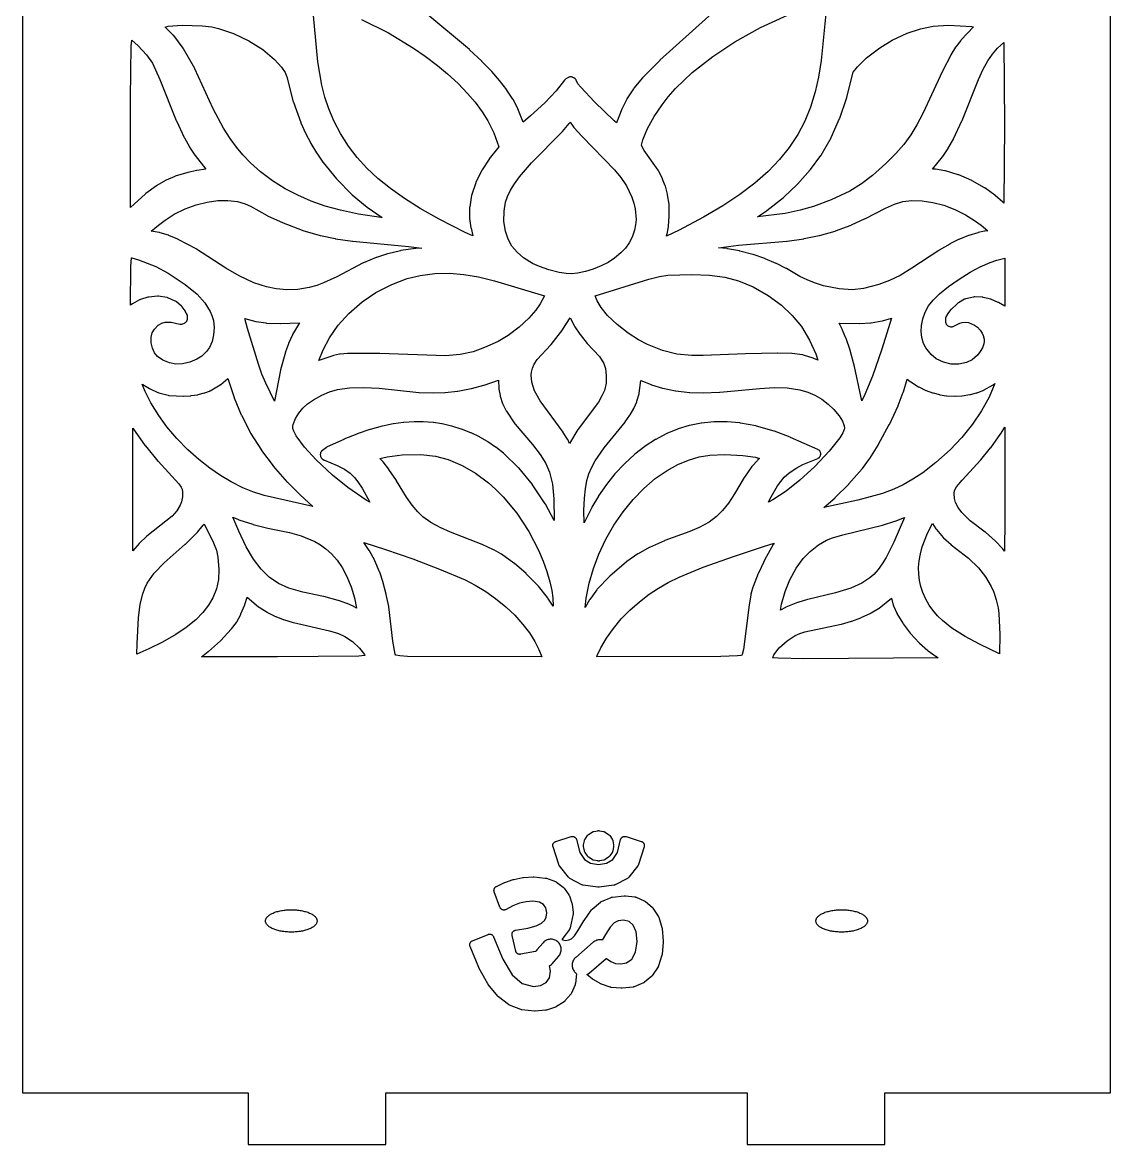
# Model space of a CAD drawing. Header units: millimetres. Extents: x 10 to 410, y 18 to 283.
# Drawn here: x 10 to 73.3, y 157 to 222.2 of the extents above; entities that cross this region are included whole.
import ezdxf

# ---------------------------------------------------------------- set-up
doc = ezdxf.new("R2010")
doc.units = ezdxf.units.MM
doc.layers.add('CUT', color=1, linetype='Continuous')

msp = doc.modelspace()

# ---------------------------------------------------------------- linework, layer by layer
at = {"layer": 'CUT'}
for points in [[(52.134, 160), (52.134, 157), (60.134, 157), (60.134, 160), (73.268, 160), (73.268, 280), (60.134, 280), (60.134, 283), (52.134, 283), (52.134, 280), (31.134, 280), (31.134, 283), (23.134, 283), (23.134, 280), (10, 280), (10, 160), (23.134, 160), (23.134, 157), (31.134, 157), (31.134, 160)], [(28.497, 211.315), (27.609, 211.561), (26.78, 211.85), (26.004, 212.184), (25.277, 212.564), (24.535, 213.031), (23.836, 213.557), (23.256, 214.072), (22.814, 214.534), (22.44, 214.984), (22.083, 215.477), (21.7, 216.083), (21.096, 217.216), (20.026, 219.534), (20.016, 219.554), (19.368, 220.699), (19.349, 220.729), (18.799, 221.465), (18.785, 221.483), (18.77, 221.499), (18.298, 221.958), (18.477, 222.008), (19.285, 222.069), (20.448, 222.033), (21.012, 221.968), (21.394, 221.889), (22.263, 221.598), (23.16, 221.172), (23.972, 220.65), (24.654, 220.069), (25.069, 219.638), (25.284, 219.314), (25.374, 219.069), (25.746, 217.619), (25.754, 217.592), (26.181, 216.415), (26.19, 216.394), (26.459, 215.801), (26.466, 215.787), (26.766, 215.215), (26.774, 215.201), (27.104, 214.649), (27.113, 214.636), (27.474, 214.105), (27.488, 214.086), (28.253, 213.138), (28.273, 213.116), (29.149, 212.238), (29.169, 212.22), (30.035, 211.503), (30.053, 211.488), (30.91, 210.893), (30.829, 210.9), (29.532, 211.096)], [(57.016, 215.527), (57.029, 215.553), (57.515, 216.645), (57.525, 216.669), (57.93, 217.868), (57.935, 217.888), (58.311, 219.338), (58.551, 219.661), (59.083, 220.166), (59.844, 220.752), (60.565, 221.205), (61.442, 221.611), (62.21, 221.868), (62.963, 222.015), (63.852, 222.067), (65.204, 221.994), (65.293, 221.976), (64.576, 221.214), (64.556, 221.19), (64.272, 220.811), (64.259, 220.792), (63.983, 220.351), (63.971, 220.331), (63.494, 219.409), (63.488, 219.398), (62.357, 216.936), (62.005, 216.278), (61.652, 215.706), (61.24, 215.143), (60.781, 214.612), (60.192, 214.024), (59.425, 213.338), (58.791, 212.848), (58.102, 212.432), (57.014, 211.922), (55.999, 211.538), (55.22, 211.312), (54.341, 211.127), (52.745, 210.928), (53.27, 211.283), (53.287, 211.296), (54.247, 212.059), (54.264, 212.074), (55.054, 212.813), (55.072, 212.831), (55.807, 213.657), (55.825, 213.679), (56.422, 214.501), (56.437, 214.525)], [(18.311, 213.052), (17.822, 212.757), (17.802, 212.743), (17.184, 212.292), (17.163, 212.275), (16.278, 211.484), (16.279, 217.84), (16.322, 220.85), (16.353, 221.194), (16.723, 220.868), (17.204, 220.351), (17.561, 219.871), (17.996, 218.915), (18.944, 216.536), (18.95, 216.522), (19.407, 215.54), (19.417, 215.521), (19.708, 215.002), (19.718, 214.985), (20.027, 214.516), (20.042, 214.495), (20.672, 213.703), (20.135, 213.62), (20.119, 213.617), (19.642, 213.515), (19.621, 213.51), (18.882, 213.291), (18.854, 213.281), (18.349, 213.071), (18.33, 213.063)], [(65.193, 213.041), (64.442, 213.365), (64.412, 213.376), (63.677, 213.599), (63.641, 213.608), (63.094, 213.698), (63.053, 213.702), (62.923, 213.704), (63.491, 214.413), (63.506, 214.433), (63.824, 214.91), (63.834, 214.927), (64.13, 215.449), (64.141, 215.469), (64.627, 216.514), (64.634, 216.528), (65.592, 218.923), (65.869, 219.51), (66.135, 219.995), (66.395, 220.39), (66.69, 220.745), (67.063, 221.068), (67.108, 216.288), (67.064, 211.721), (67.027, 211.762), (67.005, 211.785), (66.568, 212.177), (66.543, 212.197), (65.962, 212.609), (65.937, 212.625), (65.219, 213.028)], [(45.586, 210.156), (45.447, 209.757), (45.276, 209.43), (45.058, 209.12), (44.793, 208.831), (44.431, 208.525), (44.065, 208.286), (43.652, 208.075), (43.191, 207.895), (42.746, 207.763), (42.272, 207.66), (41.938, 207.624), (41.619, 207.629), (41.201, 207.694), (40.61, 207.85), (40.068, 208.042), (39.662, 208.227), (39.135, 208.549), (38.76, 208.872), (38.463, 209.235), (38.24, 209.639), (38.087, 210.091), (37.999, 210.666), (38.001, 211.267), (38.087, 211.778), (38.202, 212.121), (38.371, 212.478), (38.603, 212.856), (38.904, 213.263), (39.608, 214.066), (41.384, 215.881), (41.396, 215.894), (41.798, 216.359), (41.817, 216.383), (41.833, 216.41), (41.844, 216.431), (42.063, 216.133), (42.08, 216.113), (42.529, 215.612), (42.536, 215.604), (44.424, 213.661), (44.799, 213.215), (45.117, 212.74), (45.439, 212.079), (45.554, 211.735), (45.63, 211.397), (45.675, 210.775), (45.648, 210.463)], [(26.677, 206.826), (26.014, 206.716), (25.38, 206.686), (24.754, 206.738), (24.186, 206.857), (23.458, 207.104), (22.605, 207.507), (21.831, 207.956), (20.117, 209.056), (20.097, 209.067), (19.058, 209.621), (19.033, 209.633), (18.508, 209.85), (18.484, 209.859), (17.999, 210.009), (17.979, 210.014), (17.959, 210.018), (17.476, 210.092), (17.905, 210.453), (18.291, 210.741), (18.829, 211.078), (19.457, 211.39), (20.095, 211.629), (20.732, 211.793), (21.353, 211.88), (21.947, 211.888), (22.501, 211.817), (22.95, 211.687), (23.257, 211.548), (24.232, 211.005), (24.251, 210.995), (25.151, 210.581), (25.168, 210.574), (26.273, 210.151), (26.294, 210.144), (27.311, 209.843), (27.334, 209.838), (28.188, 209.663), (28.204, 209.66), (29.192, 209.519), (29.205, 209.517), (32.451, 209.217), (33.23, 209.12), (32.873, 209.099), (32.847, 209.096), (32.002, 208.968), (31.979, 208.963), (31.246, 208.786), (31.224, 208.78), (30.578, 208.568), (30.558, 208.56), (29.839, 208.262), (29.817, 208.251), (28.281, 207.45), (27.508, 207.086), (27.124, 206.939)], [(57.246, 210.103), (57.268, 210.111), (58.193, 210.455), (58.212, 210.463), (59.006, 210.827), (59.018, 210.832), (60.184, 211.437), (60.701, 211.665), (61.186, 211.814), (61.716, 211.881), (62.311, 211.867), (62.935, 211.774), (63.573, 211.604), (64.21, 211.361), (64.832, 211.05), (65.361, 210.721), (65.737, 210.443), (66.13, 210.116), (65.961, 210.094), (65.94, 210.091), (65.572, 210.015), (65.546, 210.008), (65.029, 209.85), (65.004, 209.841), (64.455, 209.615), (64.436, 209.606), (63.928, 209.353), (63.913, 209.345), (63.298, 208.991), (63.283, 208.982), (61.706, 207.94), (61.029, 207.528), (60.422, 207.231), (59.796, 207.005), (58.899, 206.773), (58.26, 206.695), (57.483, 206.737), (56.575, 206.922), (56.053, 207.087), (55.618, 207.261), (55.207, 207.462), (54.416, 207.924), (54.402, 207.932), (53.848, 208.213), (53.831, 208.221), (53.183, 208.497), (53.164, 208.504), (52.496, 208.735), (52.476, 208.741), (51.716, 208.943), (51.696, 208.948), (51.002, 209.079), (50.981, 209.082), (50.471, 209.139), (51.628, 209.276), (54.438, 209.518), (54.455, 209.519), (55.43, 209.661), (55.446, 209.664), (56.333, 209.847), (56.352, 209.852)], [(19.593, 204.97), (19.596, 204.999), (19.602, 205.106), (19.602, 205.135), (19.599, 205.164), (19.593, 205.192), (19.584, 205.22), (19.573, 205.246), (19.487, 205.418), (19.474, 205.441), (19.459, 205.463), (19.281, 205.695), (19.263, 205.716), (19.242, 205.736), (18.95, 205.99), (18.929, 206.007), (18.906, 206.022), (18.881, 206.034), (18.463, 206.222), (18.439, 206.231), (18.414, 206.238), (18.389, 206.243), (17.915, 206.313), (17.881, 206.315), (17.848, 206.314), (17.346, 206.266), (17.317, 206.262), (17.289, 206.254), (16.859, 206.119), (16.834, 206.109), (16.81, 206.098), (16.399, 205.876), (16.381, 205.865), (16.363, 205.852), (16.282, 205.79), (16.297, 208.045), (16.334, 208.547), (16.37, 208.543), (16.745, 208.44), (17.754, 208.037), (18.473, 207.657), (19.462, 206.998), (20.155, 206.427), (20.611, 205.93), (20.922, 205.438), (21.021, 205.205), (21.102, 204.913), (21.146, 204.502), (21.116, 204.067), (21.028, 203.683), (20.874, 203.34), (20.701, 203.099), (20.424, 202.841), (20.142, 202.661), (19.724, 202.481), (19.315, 202.383), (18.927, 202.372), (18.544, 202.444), (18.162, 202.601), (17.852, 202.819), (17.676, 203.032), (17.555, 203.288), (17.489, 203.599), (17.484, 203.927), (17.548, 204.189), (17.67, 204.41), (17.891, 204.629), (18.114, 204.752), (18.303, 204.807), (18.642, 204.815), (19.159, 204.7), (19.187, 204.695), (19.216, 204.694), (19.245, 204.695), (19.273, 204.699), (19.301, 204.705), (19.328, 204.715), (19.424, 204.755), (19.45, 204.768), (19.474, 204.783), (19.497, 204.8), (19.518, 204.82), (19.537, 204.841), (19.553, 204.864), (19.567, 204.889), (19.578, 204.915), (19.587, 204.942)], [(62.687, 205.75), (62.944, 206.08), (63.316, 206.448), (63.847, 206.884), (64.456, 207.313), (65.109, 207.712), (65.695, 208.02), (66.262, 208.269), (66.656, 208.406), (67.124, 208.532), (67.124, 205.734), (66.761, 205.943), (66.734, 205.957), (66.349, 206.125), (66.328, 206.133), (66.306, 206.139), (65.861, 206.252), (65.832, 206.258), (65.802, 206.26), (65.381, 206.276), (65.356, 206.275), (65.332, 206.273), (65.308, 206.269), (64.851, 206.164), (64.826, 206.157), (64.802, 206.148), (64.779, 206.137), (64.423, 205.942), (64.403, 205.93), (64.384, 205.916), (64.367, 205.901), (63.995, 205.554), (63.979, 205.538), (63.965, 205.521), (63.807, 205.317), (63.792, 205.296), (63.779, 205.273), (63.697, 205.113), (63.686, 205.087), (63.677, 205.059), (63.67, 205.03), (63.667, 205.001), (63.667, 204.972), (63.674, 204.824), (63.677, 204.796), (63.683, 204.769), (63.691, 204.742), (63.702, 204.716), (63.715, 204.691), (63.731, 204.668), (63.749, 204.647), (63.77, 204.627), (63.791, 204.61), (63.815, 204.595), (63.84, 204.582), (63.866, 204.572), (63.929, 204.551), (63.956, 204.543), (63.984, 204.539), (64.012, 204.537), (64.04, 204.538), (64.067, 204.541), (64.094, 204.548), (64.121, 204.557), (64.146, 204.568), (64.504, 204.754), (64.63, 204.794), (64.817, 204.81), (65.001, 204.786), (65.361, 204.636), (65.531, 204.511), (65.685, 204.353), (65.807, 204.171), (65.868, 204.034), (65.917, 203.828), (65.921, 203.685), (65.898, 203.544), (65.82, 203.326), (65.693, 203.105), (65.528, 202.897), (65.216, 202.626), (64.883, 202.456), (64.453, 202.36), (63.998, 202.368), (63.548, 202.476), (63.133, 202.681), (62.834, 202.924), (62.528, 203.319), (62.399, 203.574), (62.295, 203.908), (62.252, 204.258), (62.27, 204.623), (62.35, 205.001), (62.495, 205.389)], [(28.44, 202.949), (28.077, 202.87), (28.042, 202.86), (27.239, 202.574), (27.487, 203.192), (27.847, 203.901), (28.357, 204.632), (28.979, 205.316), (29.755, 205.986), (30.551, 206.526), (31.471, 207.006), (32.362, 207.341), (33.127, 207.53), (33.973, 207.642), (34.828, 207.659), (35.667, 207.586), (36.51, 207.441), (37.451, 207.216), (40.355, 206.339), (40.107, 205.881), (39.858, 205.513), (39.442, 205.032), (38.881, 204.513), (38.25, 204.042), (37.655, 203.687), (36.862, 203.328), (36.198, 203.088), (35.446, 202.921), (34.597, 202.861), (30.783, 202.996), (30.773, 202.996), (28.924, 202.996), (28.897, 202.995), (28.472, 202.954)], [(56.245, 202.594), (56.007, 202.704), (55.977, 202.715), (55.408, 202.899), (55.384, 202.906), (55.36, 202.91), (54.761, 202.991), (54.729, 202.994), (53.919, 203.011), (53.907, 203.011), (52.043, 202.973), (52.037, 202.973), (49.587, 202.865), (48.928, 202.864), (48.044, 202.95), (47.221, 203.168), (46.343, 203.516), (45.817, 203.781), (45.217, 204.166), (44.58, 204.666), (44.026, 205.199), (43.641, 205.667), (43.417, 206.043), (43.299, 206.343), (46.418, 207.307), (47.033, 207.463), (47.534, 207.544), (48.92, 207.585), (49.952, 207.548), (50.84, 207.428), (51.642, 207.215), (52.485, 206.86), (53.356, 206.363), (54.135, 205.793), (54.758, 205.203), (55.292, 204.549), (55.772, 203.766), (56.125, 202.973)], [(24.983, 204.736), (24.999, 204.736), (26.1, 204.767), (25.712, 204.087), (25.7, 204.064), (25.473, 203.567), (25.466, 203.548), (25.294, 203.089), (25.287, 203.065), (25.003, 202.035), (24.998, 202.013), (24.656, 200.222), (24.149, 201.253), (23.92, 201.791), (23.724, 202.376), (23.091, 204.431), (22.924, 205.022), (23.564, 204.856), (23.591, 204.851), (24.154, 204.762), (24.19, 204.759)], [(41.817, 197.762), (41.707, 197.981), (41.695, 198.002), (41.449, 198.403), (41.436, 198.422), (40.104, 200.236), (39.783, 200.816), (39.613, 201.326), (39.578, 201.734), (39.597, 201.909), (39.658, 202.139), (39.758, 202.364), (39.937, 202.638), (40.721, 203.493), (40.736, 203.511), (41.414, 204.387), (41.429, 204.408), (41.838, 205.053), (42.095, 204.57), (42.109, 204.546), (42.404, 204.106), (42.419, 204.085), (42.828, 203.577), (42.842, 203.562), (43.544, 202.811), (43.809, 202.403), (43.903, 202.118), (43.946, 201.69), (43.931, 201.268), (43.834, 200.842), (43.698, 200.519), (43.492, 200.164), (42.308, 198.589), (42.291, 198.563)], [(57.688, 204.34), (57.679, 204.359), (57.479, 204.743), (58.66, 204.734), (58.676, 204.734), (59.318, 204.767), (59.352, 204.77), (59.986, 204.882), (60.014, 204.888), (60.533, 205.036), (59.973, 203.231), (59.426, 201.676), (58.979, 200.599), (58.799, 200.238), (58.377, 202.224), (58.373, 202.239), (58.126, 203.159), (58.121, 203.175), (57.889, 203.867), (57.881, 203.888)], [(18.4, 198.732), (17.921, 199.385), (17.468, 200.111), (17.127, 200.779), (16.954, 201.212), (16.985, 201.19), (17.007, 201.176), (17.397, 200.949), (17.42, 200.937), (17.878, 200.723), (17.901, 200.713), (17.924, 200.706), (18.474, 200.559), (18.504, 200.553), (18.534, 200.549), (19.337, 200.512), (19.364, 200.512), (19.784, 200.534), (19.81, 200.536), (20.193, 200.592), (20.224, 200.599), (20.578, 200.692), (20.608, 200.702), (20.876, 200.806), (20.896, 200.815), (20.916, 200.825), (21.497, 201.164), (21.516, 201.177), (21.535, 201.19), (21.948, 201.532), (22.313, 200.43), (22.319, 200.412), (22.723, 199.419), (22.733, 199.397), (23.258, 198.373), (23.27, 198.352), (23.891, 197.364), (23.904, 197.345), (24.575, 196.45), (24.588, 196.433), (25.397, 195.513), (25.411, 195.499), (26.14, 194.778), (26.148, 194.769), (26.893, 194.09), (24.061, 194.738), (23.399, 194.949), (22.819, 195.181), (22.139, 195.519), (21.514, 195.891), (20.901, 196.312), (20.247, 196.828), (19.623, 197.388), (18.984, 198.043)], [(35.299, 200.798), (35.322, 200.802), (36.095, 200.948), (36.116, 200.953), (36.83, 201.146), (36.849, 201.152), (37.682, 201.442), (37.705, 200.939), (37.709, 200.904), (37.77, 200.541), (37.775, 200.52), (37.781, 200.5), (37.922, 200.071), (37.936, 200.037), (38.118, 199.66), (38.138, 199.626), (38.627, 198.9), (38.647, 198.873), (39.662, 197.698), (40.108, 197.119), (40.429, 196.595), (40.649, 196.08), (40.815, 195.387), (40.898, 194.536), (40.919, 193.286), (40.409, 194.228), (40.396, 194.25), (39.666, 195.345), (39.649, 195.368), (38.854, 196.331), (38.832, 196.354), (37.985, 197.171), (37.965, 197.189), (37.526, 197.538), (37.51, 197.549), (37.063, 197.857), (37.045, 197.868), (36.591, 198.132), (36.571, 198.142), (36.093, 198.37), (36.074, 198.378), (35.533, 198.589), (35.514, 198.596), (34.969, 198.764), (34.949, 198.769), (34.399, 198.894), (34.379, 198.897), (33.892, 198.971), (33.872, 198.973), (33.308, 199.016), (33.288, 199.017), (32.787, 199.019), (32.767, 199.018), (32.183, 198.98), (32.163, 198.978), (31.566, 198.895), (31.548, 198.892), (30.936, 198.765), (30.919, 198.761), (30.211, 198.567), (30.194, 198.561), (29.463, 198.311), (29.449, 198.306), (28.692, 197.999), (28.679, 197.994), (27.726, 197.552), (27.703, 197.54), (27.682, 197.527), (27.439, 197.355), (27.417, 197.338), (27.398, 197.32), (27.38, 197.299), (27.365, 197.278), (27.351, 197.254), (27.34, 197.23), (27.331, 197.204), (27.325, 197.178), (27.321, 197.152), (27.32, 197.125), (27.32, 197.087), (27.322, 197.059), (27.326, 197.032), (27.333, 197.004), (27.343, 196.978), (27.355, 196.953), (27.37, 196.929), (27.387, 196.907), (27.406, 196.886), (27.428, 196.868), (27.49, 196.819), (27.511, 196.804), (27.534, 196.791), (27.558, 196.78), (28.292, 196.483), (28.721, 196.263), (29.059, 196.024), (29.306, 195.781), (29.503, 195.536), (29.747, 195.165), (30.2, 194.335), (29.979, 194.466), (28.928, 195.197), (28.026, 195.923), (27.088, 196.802), (26.407, 197.541), (25.917, 198.209), (25.783, 198.464), (25.727, 198.625), (25.713, 198.759), (25.736, 198.852), (25.881, 199.205), (26.066, 199.521), (26.296, 199.805), (26.578, 200.064), (26.921, 200.303), (27.409, 200.565), (27.861, 200.754), (28.311, 200.886), (29.013, 200.995), (29.845, 201.019), (30.751, 200.965), (33.053, 200.728), (33.073, 200.727), (33.873, 200.702), (33.891, 200.702), (34.564, 200.723), (34.584, 200.724)], [(48.777, 200.728), (48.799, 200.727), (49.571, 200.701), (49.589, 200.701), (50.53, 200.73), (50.549, 200.731), (52.88, 200.96), (53.704, 201.01), (54.474, 200.99), (55.196, 200.876), (55.663, 200.734), (56.068, 200.558), (56.471, 200.324), (56.846, 200.043), (57.179, 199.734), (57.495, 199.356), (57.681, 199.049), (57.783, 198.775), (57.798, 198.648), (57.784, 198.567), (57.702, 198.38), (57.517, 198.079), (56.902, 197.301), (56.074, 196.427), (55.207, 195.628), (54.401, 194.982), (53.638, 194.479), (53.376, 194.336), (53.458, 194.512), (53.911, 195.289), (54.287, 195.797), (54.573, 196.052), (55.026, 196.349), (55.381, 196.528), (56.246, 196.89), (56.27, 196.901), (56.294, 196.915), (56.316, 196.931), (56.336, 196.95), (56.354, 196.97), (56.37, 196.992), (56.384, 197.015), (56.396, 197.039), (56.405, 197.065), (56.412, 197.091), (56.416, 197.118), (56.418, 197.145), (56.417, 197.172), (56.413, 197.199), (56.407, 197.226), (56.398, 197.251), (56.387, 197.276), (56.373, 197.3), (56.358, 197.322), (56.34, 197.342), (56.32, 197.361), (56.299, 197.377), (56.276, 197.392), (56.251, 197.404), (54.649, 198.112), (54.636, 198.118), (53.725, 198.465), (53.704, 198.472), (52.679, 198.77), (52.652, 198.776), (51.744, 198.945), (51.717, 198.948), (50.981, 199.012), (50.955, 199.013), (50.23, 199.009), (50.203, 199.008), (49.483, 198.936), (49.457, 198.932), (48.792, 198.801), (48.765, 198.795), (48.118, 198.598), (48.093, 198.589), (47.461, 198.328), (47.438, 198.317), (46.823, 197.993), (46.802, 197.981), (46.208, 197.597), (46.188, 197.583), (45.616, 197.142), (45.598, 197.126), (44.997, 196.576), (44.981, 196.56), (44.464, 196.003), (44.451, 195.987), (43.964, 195.379), (43.952, 195.363), (43.498, 194.705), (43.488, 194.689), (43.109, 194.057), (43.099, 194.038), (42.653, 193.151), (42.648, 193.86), (42.674, 194.577), (42.731, 195.124), (42.824, 195.61), (42.941, 195.999), (43.098, 196.375), (43.297, 196.747), (43.819, 197.504), (45.04, 198.999), (45.053, 199.017), (45.325, 199.411), (45.338, 199.431), (45.548, 199.799), (45.561, 199.826), (45.717, 200.183), (45.729, 200.216), (45.853, 200.638), (45.859, 200.659), (45.862, 200.68), (45.961, 201.411), (46.56, 201.179), (46.58, 201.173), (47.219, 200.978), (47.243, 200.972), (47.972, 200.82), (47.998, 200.816)], [(58.829, 196.28), (58.845, 196.301), (59.259, 196.87), (59.27, 196.887), (59.755, 197.666), (59.764, 197.68), (60.399, 198.85), (60.407, 198.865), (60.914, 199.953), (60.922, 199.972), (61.213, 200.736), (61.22, 200.756), (61.439, 201.498), (61.62, 201.352), (61.649, 201.331), (62.096, 201.056), (62.12, 201.043), (62.527, 200.844), (62.554, 200.833), (62.917, 200.7), (62.944, 200.692), (63.317, 200.597), (63.343, 200.591), (63.723, 200.533), (63.752, 200.53), (64.209, 200.507), (64.238, 200.507), (64.616, 200.527), (64.645, 200.53), (65.09, 200.6), (65.118, 200.606), (65.476, 200.701), (65.503, 200.709), (65.845, 200.838), (65.864, 200.845), (65.882, 200.855), (66.446, 201.167), (66.466, 201.179), (66.484, 201.192), (66.542, 201.238), (66.213, 200.457), (65.772, 199.663), (65.235, 198.873), (64.62, 198.11), (63.941, 197.393), (63.118, 196.657), (62.347, 196.053), (61.779, 195.673), (61.203, 195.35), (60.658, 195.1), (59.999, 194.854), (58.58, 194.46), (56.598, 194.034), (57.248, 194.596), (57.263, 194.61), (58.044, 195.391), (58.057, 195.404)], [(19.31, 194.922), (19.303, 194.66), (19.247, 194.372), (19.168, 194.163), (18.976, 193.841), (18.7, 193.531), (17.231, 192.365), (17.213, 192.35), (16.811, 191.97), (16.793, 191.951), (16.412, 191.518), (16.411, 191.517), (16.411, 198.655), (17.137, 197.627), (17.149, 197.61), (17.873, 196.732), (17.883, 196.721), (19.094, 195.403), (19.221, 195.223), (19.281, 195.093)], [(66.594, 192.058), (66.576, 192.075), (65.988, 192.591), (65.973, 192.603), (65.113, 193.259), (64.617, 193.746), (64.398, 194.044), (64.256, 194.332), (64.193, 194.558), (64.172, 194.855), (64.195, 195.032), (64.308, 195.241), (64.63, 195.628), (65.719, 196.796), (65.73, 196.809), (66.293, 197.495), (66.303, 197.509), (66.897, 198.333), (66.908, 198.35), (67.123, 198.697), (67.121, 193.371), (67.099, 191.501), (66.978, 191.655), (66.96, 191.675)], [(30.949, 196.707), (30.775, 196.885), (31.205, 196.989), (32.074, 197.091), (33.163, 197.108), (34.013, 197.019), (34.76, 196.82), (35.559, 196.484), (36.339, 196.03), (37.094, 195.466), (37.505, 195.101), (37.95, 194.654), (38.742, 193.703), (39.441, 192.641), (40.004, 191.55), (40.273, 190.909), (40.482, 190.321), (40.661, 189.719), (40.776, 189.201), (40.837, 188.774), (40.865, 188.289), (40.549, 188.773), (40.532, 188.796), (39.999, 189.456), (39.982, 189.475), (39.297, 190.179), (39.28, 190.195), (38.59, 190.792), (38.57, 190.807), (37.852, 191.324), (37.825, 191.341), (37.414, 191.571), (37.395, 191.581), (36.739, 191.883), (36.724, 191.89), (34.888, 192.609), (34.295, 192.868), (33.746, 193.168), (33.29, 193.496), (32.982, 193.784), (32.651, 194.172), (32.326, 194.639), (31.752, 195.588), (31.745, 195.599), (31.31, 196.245), (31.298, 196.261), (30.97, 196.683)], [(51.971, 195.779), (51.41, 194.837), (51.053, 194.296), (50.709, 193.86), (50.359, 193.507), (49.927, 193.18), (49.355, 192.868), (48.8, 192.638), (47.351, 192.109), (47.333, 192.101), (46.464, 191.711), (46.442, 191.7), (45.81, 191.346), (45.788, 191.333), (45.145, 190.891), (45.121, 190.872), (44.161, 190.048), (44.141, 190.029), (43.422, 189.278), (43.399, 189.25), (42.993, 188.695), (42.976, 188.669), (42.719, 188.221), (42.777, 188.756), (42.953, 189.627), (43.199, 190.483), (43.512, 191.316), (43.919, 192.185), (44.392, 193.011), (44.923, 193.785), (45.506, 194.499), (46.134, 195.144), (46.799, 195.711), (47.496, 196.194), (48.103, 196.529), (48.723, 196.793), (49.35, 196.982), (49.962, 197.083), (50.849, 197.114), (51.887, 197.059), (52.62, 196.951), (52.85, 196.885), (52.754, 196.799), (52.73, 196.775), (52.436, 196.437), (52.419, 196.415), (51.983, 195.797)], [(28.296, 190.975), (28.589, 190.546), (28.848, 190.057), (29.105, 189.429), (29.298, 188.786), (29.426, 188.185), (29.294, 188.265), (29.263, 188.281), (28.88, 188.45), (28.86, 188.458), (28.382, 188.626), (28.362, 188.632), (27.531, 188.858), (27.513, 188.862), (26.3, 189.106), (25.497, 189.343), (24.882, 189.624), (24.351, 189.983), (23.878, 190.443), (23.439, 191.026), (23.016, 191.755), (22.591, 192.651), (22.237, 193.468), (22.564, 193.33), (22.587, 193.322), (23.397, 193.06), (23.415, 193.055), (24.265, 192.839), (24.276, 192.836), (25.528, 192.575), (26.21, 192.381), (26.998, 192.049), (27.332, 191.855), (27.639, 191.637), (27.964, 191.35)], [(56.289, 191.872), (56.756, 192.136), (57.096, 192.266), (57.694, 192.443), (59.999, 193.008), (60.016, 193.013), (60.722, 193.234), (60.738, 193.24), (61.284, 193.447), (60.671, 192.027), (60.227, 191.133), (59.994, 190.751), (59.754, 190.425), (59.497, 190.145), (59.262, 189.941), (58.797, 189.638), (58.163, 189.354), (57.278, 189.074), (55.668, 188.69), (55.653, 188.686), (55.084, 188.517), (55.061, 188.508), (54.393, 188.243), (54.36, 188.228), (54.081, 188.072), (54.138, 188.409), (54.343, 189.145), (54.619, 189.829), (54.997, 190.515), (55.399, 191.062), (55.801, 191.484)], [(63.212, 187.736), (62.932, 188.062), (62.728, 188.35), (62.522, 188.709), (62.349, 189.093), (62.232, 189.437), (62.153, 189.793), (62.111, 190.162), (62.106, 190.544), (62.139, 190.938), (62.209, 191.343), (62.317, 191.753), (62.618, 192.539), (62.92, 193.107), (63.118, 192.791), (63.142, 192.759), (63.534, 192.298), (63.558, 192.272), (63.991, 191.876), (64.009, 191.862), (65.006, 191.093), (65.588, 190.53), (66.002, 190.006), (66.325, 189.45), (66.475, 189.103), (66.619, 188.666), (66.727, 188.198), (66.772, 187.873), (66.835, 186.654), (66.803, 185.529), (65.651, 186.09), (64.806, 186.543), (64.045, 187.028), (63.487, 187.47)], [(21.426, 190.422), (21.393, 189.842), (21.279, 189.3), (21.079, 188.787), (20.824, 188.348), (20.491, 187.921), (20.077, 187.505), (19.514, 187.052), (18.915, 186.651), (18.14, 186.211), (17.343, 185.817), (16.654, 185.512), (16.664, 186.133), (16.746, 187.612), (16.85, 188.419), (16.999, 189.024), (17.117, 189.339), (17.261, 189.63), (17.665, 190.213), (18.239, 190.819), (19.465, 191.9), (19.476, 191.91), (20.16, 192.578), (20.179, 192.599), (20.515, 193), (20.533, 193.024), (20.548, 193.049), (20.566, 193.083), (21.117, 191.984), (21.276, 191.557), (21.367, 191.153)], [(31.154, 188.998), (30.983, 189.655), (30.977, 189.673), (30.773, 190.281), (30.765, 190.303), (30.497, 190.925), (30.486, 190.948), (30.174, 191.517), (30.162, 191.538), (29.852, 192.003), (31.108, 191.602), (32.699, 191.043), (34.258, 190.457), (35.739, 189.822), (36.317, 189.517), (36.935, 189.143), (37.511, 188.743), (38.1, 188.269), (38.631, 187.767), (39.103, 187.241), (39.473, 186.75), (39.79, 186.244), (40.027, 185.784), (40.207, 185.359), (32.38, 185.382), (31.95, 185.408), (31.725, 185.447), (31.704, 185.458), (31.677, 185.507), (31.536, 186.264), (31.298, 188.252), (31.295, 188.272), (31.157, 188.981)], [(52.361, 188.988), (52.355, 188.964), (52.23, 188.241), (52.228, 188.228), (51.923, 185.788), (51.846, 185.48), (51.822, 185.452), (51.78, 185.437), (51.576, 185.407), (50.608, 185.369), (43.405, 185.358), (43.426, 185.422), (43.636, 185.885), (43.961, 186.442), (44.361, 187.009), (44.816, 187.555), (45.31, 188.058), (45.869, 188.556), (46.438, 188.995), (46.974, 189.35), (47.553, 189.681), (48.187, 189.994), (49.579, 190.562), (51.342, 191.191), (53.088, 191.774), (53.706, 191.959), (53.668, 191.903), (53.656, 191.884), (53.261, 191.18), (53.253, 191.165), (52.793, 190.217), (52.785, 190.199), (52.481, 189.438), (52.47, 189.405)], [(22.924, 188.378), (22.932, 188.4), (23.067, 188.824), (23.735, 188.257), (23.767, 188.234), (24.231, 187.942), (24.258, 187.927), (24.709, 187.707), (24.731, 187.697), (25.162, 187.531), (25.181, 187.525), (25.744, 187.354), (25.762, 187.349), (27.849, 186.87), (28.369, 186.704), (28.742, 186.543), (29.196, 186.237), (29.603, 185.859), (29.886, 185.49), (29.913, 185.433), (29.562, 185.395), (24.827, 185.358), (20.402, 185.358), (20.799, 185.656), (20.819, 185.671), (21.512, 186.292), (21.529, 186.309), (22.141, 186.962), (22.159, 186.984), (22.44, 187.353), (22.453, 187.371), (22.464, 187.39), (22.692, 187.818), (22.704, 187.844)], [(53.617, 185.303), (53.622, 185.323), (53.693, 185.474), (54.008, 185.881), (54.47, 186.291), (54.938, 186.589), (55.2, 186.708), (55.496, 186.799), (57.6, 187.247), (57.619, 187.252), (58.201, 187.42), (58.22, 187.426), (58.754, 187.623), (58.776, 187.632), (59.325, 187.892), (59.35, 187.905), (59.773, 188.161), (59.804, 188.183), (60.528, 188.765), (60.635, 188.362), (60.641, 188.342), (60.649, 188.323), (60.833, 187.898), (60.849, 187.867), (61.182, 187.307), (61.2, 187.28), (61.624, 186.724), (61.643, 186.702), (62.141, 186.174), (62.16, 186.155), (62.65, 185.725), (62.67, 185.71), (63.124, 185.377), (63.141, 185.366), (63.248, 185.298), (55.443, 185.24), (53.939, 185.271), (53.636, 185.299)], [(44.789, 174.749), (44.798, 174.771), (44.809, 174.792), (44.822, 174.812), (44.837, 174.831), (44.854, 174.848), (44.872, 174.864), (44.892, 174.878), (44.913, 174.889), (44.935, 174.899), (44.958, 174.906), (44.981, 174.912), (45.005, 174.915), (45.029, 174.915), (45.053, 174.914), (45.077, 174.91), (45.1, 174.904), (45.985, 174.623), (46.008, 174.615), (46.03, 174.604), (46.051, 174.591), (46.071, 174.576), (46.089, 174.559), (46.105, 174.541), (46.12, 174.521), (46.132, 174.5), (46.142, 174.477), (46.15, 174.454), (46.156, 174.43), (46.159, 174.406), (46.16, 174.381), (46.158, 174.357), (46.154, 174.333), (46.148, 174.309), (45.819, 173.283), (45.812, 173.262), (45.802, 173.242), (45.791, 173.222), (45.778, 173.204), (45.253, 172.538), (45.236, 172.518), (45.216, 172.5), (45.195, 172.484), (45.172, 172.471), (44.472, 172.106), (44.447, 172.094), (44.42, 172.085), (44.392, 172.08), (43.535, 171.958), (43.512, 171.956), (43.488, 171.956), (43.465, 171.958), (42.607, 172.08), (42.579, 172.085), (42.552, 172.094), (42.526, 172.106), (41.826, 172.471), (41.803, 172.484), (41.782, 172.5), (41.762, 172.518), (41.745, 172.538), (41.221, 173.204), (41.208, 173.222), (41.197, 173.242), (41.187, 173.262), (41.18, 173.282), (40.85, 174.309), (40.844, 174.332), (40.84, 174.357), (40.838, 174.381), (40.839, 174.406), (40.842, 174.43), (40.848, 174.454), (40.856, 174.477), (40.866, 174.5), (40.878, 174.521), (40.893, 174.541), (40.909, 174.559), (40.927, 174.576), (40.947, 174.591), (40.967, 174.604), (40.99, 174.615), (41.013, 174.623), (41.898, 174.904), (41.921, 174.91), (41.945, 174.914), (41.969, 174.915), (41.992, 174.915), (42.016, 174.912), (42.04, 174.907), (42.062, 174.899), (42.084, 174.89), (42.105, 174.878), (42.125, 174.865), (42.143, 174.849), (42.16, 174.832), (42.175, 174.814), (42.188, 174.794), (42.199, 174.773), (42.209, 174.751), (42.216, 174.728), (42.408, 173.978), (42.682, 173.563), (43.036, 173.352), (43.5, 173.278), (43.963, 173.352), (44.321, 173.564), (44.596, 173.978), (44.782, 174.726)], [(43.452, 173.485), (43.213, 173.531), (43.189, 173.537), (43.164, 173.546), (43.141, 173.557), (43.12, 173.57), (42.916, 173.71), (42.897, 173.724), (42.88, 173.74), (42.864, 173.758), (42.85, 173.776), (42.71, 173.983), (42.697, 174.005), (42.686, 174.028), (42.678, 174.052), (42.672, 174.077), (42.625, 174.325), (42.622, 174.348), (42.621, 174.371), (42.622, 174.394), (42.625, 174.417), (42.672, 174.665), (42.678, 174.69), (42.687, 174.715), (42.698, 174.739), (42.712, 174.761), (42.852, 174.962), (42.866, 174.981), (42.882, 174.998), (42.9, 175.014), (42.919, 175.028), (43.123, 175.163), (43.144, 175.176), (43.167, 175.186), (43.19, 175.195), (43.215, 175.201), (43.454, 175.246), (43.477, 175.249), (43.5, 175.25), (43.523, 175.249), (43.546, 175.246), (43.785, 175.201), (43.809, 175.195), (43.833, 175.186), (43.856, 175.176), (43.877, 175.163), (44.08, 175.028), (44.098, 175.014), (44.116, 174.998), (44.132, 174.981), (44.146, 174.962), (44.286, 174.761), (44.3, 174.739), (44.311, 174.715), (44.32, 174.69), (44.326, 174.665), (44.373, 174.417), (44.376, 174.394), (44.377, 174.371), (44.376, 174.348), (44.373, 174.325), (44.326, 174.077), (44.32, 174.052), (44.312, 174.028), (44.301, 174.005), (44.288, 173.983), (44.148, 173.776), (44.134, 173.758), (44.118, 173.74), (44.101, 173.725), (44.083, 173.711), (43.88, 173.571), (43.858, 173.557), (43.835, 173.546), (43.811, 173.537), (43.786, 173.531), (43.548, 173.485), (43.524, 173.481), (43.5, 173.48), (43.476, 173.481)], [(42.091, 169.128), (42.288, 169.416), (42.644, 170.012), (42.656, 170.03), (43.097, 170.638), (43.115, 170.66), (43.135, 170.68), (43.611, 171.092), (43.631, 171.108), (43.654, 171.122), (43.677, 171.134), (44.237, 171.37), (44.26, 171.378), (44.283, 171.384), (44.306, 171.388), (44.996, 171.466), (45.025, 171.468), (45.055, 171.466), (45.608, 171.398), (45.631, 171.395), (45.654, 171.389), (45.675, 171.38), (46.154, 171.178), (46.176, 171.167), (46.198, 171.153), (46.218, 171.138), (46.614, 170.802), (46.632, 170.785), (46.648, 170.767), (46.662, 170.747), (46.965, 170.275), (46.977, 170.256), (46.986, 170.236), (46.993, 170.216), (47.186, 169.61), (47.193, 169.583), (47.197, 169.556), (47.261, 168.816), (47.262, 168.793), (47.261, 168.771), (47.195, 168.057), (47.191, 168.029), (47.184, 168.002), (46.987, 167.397), (46.979, 167.376), (46.97, 167.357), (46.959, 167.338), (46.642, 166.85), (46.627, 166.831), (46.611, 166.812), (46.594, 166.796), (46.167, 166.436), (46.147, 166.42), (46.125, 166.407), (46.102, 166.396), (45.572, 166.175), (45.55, 166.167), (45.528, 166.161), (45.505, 166.157), (44.875, 166.084), (44.849, 166.082), (44.822, 166.083), (44.233, 166.139), (44.206, 166.144), (44.179, 166.151), (43.67, 166.319), (43.646, 166.329), (43.623, 166.341), (43.179, 166.599), (43.162, 166.61), (43.146, 166.622), (42.824, 166.888), (42.857, 166.905), (42.907, 166.936), (42.953, 166.973), (43.938, 167.824), (43.951, 167.814), (44.216, 167.639), (44.492, 167.531), (44.794, 167.497), (45.13, 167.57), (45.429, 167.785), (45.653, 168.18), (45.734, 168.811), (45.677, 169.366), (45.518, 169.757), (45.285, 169.976), (44.939, 170.053), (44.647, 170.011), (44.406, 169.885), (44.166, 169.638), (43.892, 169.215), (43.706, 168.889), (43.677, 168.895), (43.619, 168.902), (43.56, 168.904), (43.501, 168.899), (43.443, 168.889), (43.387, 168.873), (43.332, 168.852), (43.279, 168.826), (43.229, 168.794), (43.183, 168.758), (42.168, 167.88), (42.126, 167.84), (42.087, 167.795), (42.054, 167.747), (42.025, 167.695), (42.001, 167.642), (41.982, 167.586), (41.97, 167.528), (41.962, 167.47), (41.961, 167.411), (41.965, 167.352), (41.976, 167.294), (41.991, 167.237), (42.013, 167.183), (42.039, 167.13), (42.071, 167.08), (42.107, 167.034), (42.148, 166.991), (42.192, 166.953), (42.22, 166.933), (42.151, 166.362), (42.147, 166.338), (42.141, 166.315), (42.132, 166.293), (41.92, 165.804), (41.909, 165.781), (41.896, 165.76), (41.881, 165.74), (41.546, 165.351), (41.529, 165.333), (41.511, 165.318), (41.491, 165.304), (41.051, 165.02), (41.033, 165.009), (41.014, 165), (40.994, 164.993), (40.467, 164.82), (40.44, 164.813), (40.413, 164.809), (39.818, 164.751), (39.792, 164.75), (39.765, 164.752), (39.036, 164.836), (39.015, 164.84), (38.994, 164.845), (38.974, 164.852), (38.325, 165.106), (38.303, 165.115), (38.283, 165.127), (38.263, 165.14), (37.675, 165.593), (37.653, 165.612), (37.633, 165.633), (37.086, 166.309), (37.073, 166.326), (37.062, 166.345), (36.543, 167.277), (36.531, 167.302), (36.025, 168.52), (36.017, 168.543), (36.011, 168.567), (36.008, 168.591), (36.006, 168.616), (36.008, 168.641), (36.011, 168.665), (36.017, 168.689), (36.026, 168.712), (36.036, 168.734), (36.049, 168.755), (36.064, 168.775), (36.08, 168.793), (36.099, 168.81), (36.119, 168.824), (36.14, 168.837), (36.162, 168.847), (37.071, 169.218), (37.095, 169.226), (37.118, 169.232), (37.143, 169.235), (37.167, 169.236), (37.192, 169.235), (37.216, 169.231), (37.24, 169.225), (37.263, 169.217), (37.285, 169.206), (37.306, 169.194), (37.325, 169.179), (37.343, 169.162), (37.36, 169.144), (37.374, 169.124), (37.387, 169.103), (37.397, 169.081), (37.931, 167.78), (38.474, 166.872), (39.052, 166.357), (39.717, 166.19), (40.131, 166.251), (40.442, 166.426), (40.637, 166.7), (40.706, 167.087), (40.646, 167.392), (40.665, 167.402), (40.713, 167.435), (40.758, 167.473), (40.799, 167.515), (41.175, 167.939), (41.212, 167.985), (41.244, 168.034), (41.271, 168.086), (41.293, 168.141), (41.309, 168.198), (41.32, 168.255), (41.325, 168.314), (41.325, 168.373), (41.318, 168.431), (41.306, 168.489), (41.289, 168.545), (41.265, 168.599), (41.237, 168.651), (41.204, 168.7), (41.166, 168.745), (41.124, 168.786), (41.078, 168.823), (41.029, 168.855), (40.976, 168.882), (40.922, 168.904), (40.865, 168.92), (40.807, 168.931), (40.749, 168.936), (40.69, 168.936), (40.631, 168.929), (40.574, 168.917), (40.517, 168.899), (40.463, 168.876), (40.412, 168.848), (40.363, 168.815), (40.318, 168.777), (40.277, 168.735), (39.901, 168.311), (39.864, 168.265), (39.834, 168.218), (38.967, 168.061), (38.943, 168.058), (38.92, 168.057), (38.896, 168.059), (38.872, 168.062), (38.849, 168.068), (38.827, 168.076), (38.805, 168.087), (38.785, 168.099), (38.765, 168.113), (38.748, 168.129), (38.731, 168.146), (38.717, 168.165), (38.704, 168.185), (38.694, 168.207), (38.685, 168.229), (38.679, 168.252), (38.472, 169.161), (38.468, 169.185), (38.466, 169.209), (38.467, 169.233), (38.47, 169.257), (38.474, 169.28), (38.482, 169.303), (38.491, 169.325), (38.502, 169.346), (38.516, 169.366), (38.531, 169.385), (38.548, 169.401), (38.566, 169.417), (38.586, 169.43), (38.607, 169.442), (38.629, 169.451), (38.652, 169.458), (38.676, 169.463), (39.378, 169.579), (39.871, 169.716), (40.188, 169.87), (40.365, 170.035), (40.458, 170.227), (40.49, 170.47), (40.439, 170.756), (40.3, 170.956), (40.059, 171.092), (39.67, 171.145), (39.285, 171.116), (38.9, 171.028), (38.517, 170.88), (38.119, 170.664), (38.096, 170.653), (38.072, 170.644), (38.048, 170.638), (38.023, 170.635), (37.998, 170.633), (37.973, 170.635), (37.948, 170.639), (37.923, 170.645), (37.9, 170.654), (37.877, 170.665), (37.856, 170.679), (37.836, 170.694), (37.818, 170.711), (37.801, 170.731), (37.787, 170.751), (37.775, 170.773), (37.765, 170.797), (37.432, 171.694), (37.425, 171.717), (37.42, 171.741), (37.417, 171.766), (37.417, 171.79), (37.419, 171.815), (37.423, 171.839), (37.43, 171.862), (37.439, 171.885), (37.451, 171.907), (37.464, 171.927), (37.479, 171.946), (37.496, 171.964), (37.515, 171.98), (37.535, 171.994), (37.557, 172.005), (38.02, 172.231), (38.05, 172.244), (38.541, 172.408), (38.573, 172.417), (39.101, 172.519), (39.133, 172.523), (39.703, 172.557), (39.723, 172.558), (39.742, 172.557), (40.403, 172.492), (40.424, 172.489), (40.444, 172.485), (40.465, 172.478), (40.988, 172.286), (41.011, 172.276), (41.032, 172.265), (41.052, 172.251), (41.446, 171.954), (41.465, 171.938), (41.483, 171.92), (41.499, 171.9), (41.767, 171.523), (41.779, 171.503), (41.79, 171.483), (41.799, 171.462), (41.953, 171.024), (41.961, 170.996), (41.966, 170.967), (42.018, 170.487), (42.019, 170.462), (42.018, 170.436), (42.014, 170.411), (41.849, 169.597), (41.843, 169.575), (41.836, 169.553), (41.827, 169.533), (41.815, 169.513), (41.802, 169.494), (41.361, 168.917), (41.413, 168.894), (41.599, 168.868), (41.771, 168.894), (41.925, 168.969)], [(27.089, 169.842), (27.069, 169.811), (27.046, 169.781), (27.02, 169.751), (26.99, 169.722), (26.957, 169.694), (26.921, 169.666), (26.881, 169.639), (26.839, 169.613), (26.793, 169.588), (26.745, 169.563), (26.695, 169.54), (26.641, 169.518), (26.586, 169.498), (26.528, 169.478), (26.467, 169.46), (26.405, 169.442), (26.341, 169.427), (26.275, 169.412), (26.208, 169.399), (26.139, 169.388), (26.069, 169.378), (25.998, 169.369), (25.927, 169.362), (25.854, 169.357), (25.781, 169.353), (25.708, 169.351), (25.634, 169.35), (25.56, 169.351), (25.487, 169.353), (25.414, 169.357), (25.341, 169.362), (25.27, 169.369), (25.199, 169.378), (25.129, 169.388), (25.06, 169.399), (24.993, 169.412), (24.927, 169.427), (24.863, 169.442), (24.801, 169.46), (24.74, 169.478), (24.682, 169.498), (24.627, 169.518), (24.573, 169.54), (24.523, 169.563), (24.474, 169.588), (24.429, 169.613), (24.387, 169.639), (24.347, 169.666), (24.311, 169.694), (24.278, 169.722), (24.248, 169.751), (24.222, 169.781), (24.199, 169.811), (24.179, 169.842), (24.163, 169.873), (24.15, 169.905), (24.141, 169.936), (24.136, 169.968), (24.134, 170), (24.136, 170.032), (24.141, 170.064), (24.15, 170.095), (24.163, 170.127), (24.179, 170.158), (24.199, 170.189), (24.222, 170.219), (24.248, 170.249), (24.278, 170.278), (24.311, 170.306), (24.347, 170.334), (24.387, 170.361), (24.429, 170.387), (24.474, 170.412), (24.523, 170.437), (24.573, 170.46), (24.627, 170.482), (24.682, 170.502), (24.74, 170.522), (24.801, 170.54), (24.863, 170.558), (24.927, 170.573), (24.993, 170.588), (25.06, 170.601), (25.129, 170.612), (25.199, 170.622), (25.27, 170.631), (25.341, 170.638), (25.414, 170.643), (25.487, 170.647), (25.56, 170.649), (25.634, 170.65), (25.708, 170.649), (25.781, 170.647), (25.854, 170.643), (25.927, 170.638), (25.998, 170.631), (26.069, 170.622), (26.139, 170.612), (26.208, 170.601), (26.275, 170.588), (26.341, 170.573), (26.405, 170.558), (26.467, 170.54), (26.528, 170.522), (26.586, 170.502), (26.641, 170.482), (26.695, 170.46), (26.745, 170.437), (26.793, 170.412), (26.839, 170.387), (26.881, 170.361), (26.921, 170.334), (26.957, 170.306), (26.99, 170.278), (27.02, 170.249), (27.046, 170.219), (27.069, 170.189), (27.089, 170.158), (27.105, 170.127), (27.118, 170.095), (27.127, 170.064), (27.132, 170.032), (27.134, 170), (27.132, 169.968), (27.127, 169.936), (27.118, 169.905), (27.105, 169.873)], [(59.089, 169.842), (59.069, 169.811), (59.046, 169.781), (59.02, 169.751), (58.99, 169.722), (58.957, 169.694), (58.921, 169.666), (58.881, 169.639), (58.839, 169.613), (58.793, 169.588), (58.745, 169.563), (58.695, 169.54), (58.641, 169.518), (58.586, 169.498), (58.528, 169.478), (58.467, 169.46), (58.405, 169.442), (58.341, 169.427), (58.275, 169.412), (58.208, 169.399), (58.139, 169.388), (58.069, 169.378), (57.998, 169.369), (57.927, 169.362), (57.854, 169.357), (57.781, 169.353), (57.708, 169.351), (57.634, 169.35), (57.56, 169.351), (57.487, 169.353), (57.414, 169.357), (57.341, 169.362), (57.27, 169.369), (57.199, 169.378), (57.129, 169.388), (57.06, 169.399), (56.993, 169.412), (56.927, 169.427), (56.863, 169.442), (56.801, 169.46), (56.74, 169.478), (56.682, 169.498), (56.627, 169.518), (56.573, 169.54), (56.523, 169.563), (56.474, 169.588), (56.429, 169.613), (56.387, 169.639), (56.347, 169.666), (56.311, 169.694), (56.278, 169.722), (56.248, 169.751), (56.222, 169.781), (56.199, 169.811), (56.179, 169.842), (56.163, 169.873), (56.15, 169.905), (56.141, 169.936), (56.136, 169.968), (56.134, 170), (56.136, 170.032), (56.141, 170.064), (56.15, 170.095), (56.163, 170.127), (56.179, 170.158), (56.199, 170.189), (56.222, 170.219), (56.248, 170.249), (56.278, 170.278), (56.311, 170.306), (56.347, 170.334), (56.387, 170.361), (56.429, 170.387), (56.474, 170.412), (56.523, 170.437), (56.573, 170.46), (56.627, 170.482), (56.682, 170.502), (56.74, 170.522), (56.801, 170.54), (56.863, 170.558), (56.927, 170.573), (56.993, 170.588), (57.06, 170.601), (57.129, 170.612), (57.199, 170.622), (57.27, 170.631), (57.341, 170.638), (57.414, 170.643), (57.487, 170.647), (57.56, 170.649), (57.634, 170.65), (57.708, 170.649), (57.781, 170.647), (57.854, 170.643), (57.927, 170.638), (57.998, 170.631), (58.069, 170.622), (58.139, 170.612), (58.208, 170.601), (58.275, 170.588), (58.341, 170.573), (58.405, 170.558), (58.467, 170.54), (58.528, 170.522), (58.586, 170.502), (58.641, 170.482), (58.695, 170.46), (58.745, 170.437), (58.793, 170.412), (58.839, 170.387), (58.881, 170.361), (58.921, 170.334), (58.957, 170.306), (58.99, 170.278), (59.02, 170.249), (59.046, 170.219), (59.069, 170.189), (59.089, 170.158), (59.105, 170.127), (59.118, 170.095), (59.127, 170.064), (59.132, 170.032), (59.134, 170), (59.132, 169.968), (59.127, 169.936), (59.118, 169.905), (59.105, 169.873)]]:
    msp.add_lwpolyline(points, close=True, dxfattribs=at)
for points in [[(50.665, 223.276), (47.066, 220.038), (47.054, 220.026), (46.07, 219.033), (46.053, 219.013), (45.553, 218.403), (45.535, 218.379), (45.15, 217.791), (45.134, 217.763), (44.862, 217.222), (44.852, 217.198), (44.542, 216.405), (44.405, 216.52), (43.268, 217.611), (42.458, 218.466), (42.298, 218.667), (42.217, 218.842), (42.204, 218.866), (42.189, 218.888), (42.172, 218.909), (42.154, 218.929), (42.133, 218.946), (42.051, 219.009), (42.029, 219.025), (42.005, 219.038), (41.98, 219.049), (41.955, 219.057), (41.928, 219.063), (41.901, 219.067), (41.874, 219.067), (41.847, 219.065), (41.82, 219.061), (41.794, 219.054), (41.769, 219.044), (41.744, 219.032), (41.596, 218.95), (41.572, 218.935), (41.55, 218.917), (41.529, 218.897), (41.511, 218.876), (41.028, 218.248), (40.365, 217.555), (39.547, 216.806), (39.106, 216.439), (38.808, 217.205), (38.795, 217.234), (38.526, 217.745), (38.513, 217.767), (38.172, 218.293), (38.16, 218.311), (37.744, 218.854), (37.733, 218.867), (37.293, 219.372), (37.283, 219.383), (36.72, 219.964), (36.71, 219.973), (35.998, 220.639), (35.986, 220.65), (33.569, 222.669)], [(29.723, 222.407), (31.279, 221.63), (32.743, 220.745), (33.421, 220.275), (34.127, 219.739), (34.724, 219.238), (35.33, 218.678), (35.877, 218.11), (36.318, 217.594), (36.74, 217.027), (37.059, 216.521), (37.404, 215.822), (37.691, 214.995), (37.147, 214.295), (37.134, 214.277), (36.728, 213.661), (36.712, 213.632), (36.369, 212.95), (36.354, 212.913), (36.126, 212.235), (36.12, 212.214), (36.116, 212.192), (36.004, 211.519), (36.001, 211.496), (36, 211.474), (35.997, 210.872), (35.998, 210.851), (36, 210.831), (36.077, 210.301), (36.082, 210.275), (36.192, 209.821), (35.739, 210.029), (34.237, 210.796), (33.125, 211.423), (32.207, 211.998), (31.391, 212.574), (30.668, 213.159), (30.028, 213.759), (29.464, 214.382), (28.966, 215.035), (28.491, 215.786), (28.13, 216.471), (27.806, 217.208), (27.575, 217.894), (27.403, 218.583), (27.185, 219.934), (26.923, 222.638)], [(56.728, 222.92), (56.438, 220.012), (56.288, 219.055), (56.101, 218.2), (55.83, 217.305), (55.493, 216.491), (55.078, 215.724), (54.573, 214.971), (54.016, 214.267), (53.357, 213.573), (52.593, 212.894), (51.717, 212.227), (50.721, 211.565), (49.599, 210.906), (48.187, 210.164), (47.442, 209.807), (47.476, 209.897), (47.484, 209.92), (47.49, 209.944), (47.567, 210.35), (47.571, 210.382), (47.612, 210.966), (47.613, 210.993), (47.597, 211.626), (47.594, 211.659), (47.516, 212.215), (47.509, 212.249), (47.384, 212.711), (47.374, 212.74), (47.222, 213.127), (47.21, 213.154), (46.975, 213.606), (46.958, 213.636), (46.159, 214.795), (46.011, 215.044), (45.988, 215.103), (46.063, 215.414), (46.353, 216.07), (46.733, 216.757), (47.194, 217.452), (47.544, 217.902), (47.98, 218.396), (48.944, 219.322), (50.133, 220.26), (51.421, 221.108), (52.921, 221.941), (54.477, 222.648)]]:
    msp.add_lwpolyline(points, dxfattribs=at)

doc.saveas('drawing.dxf')
